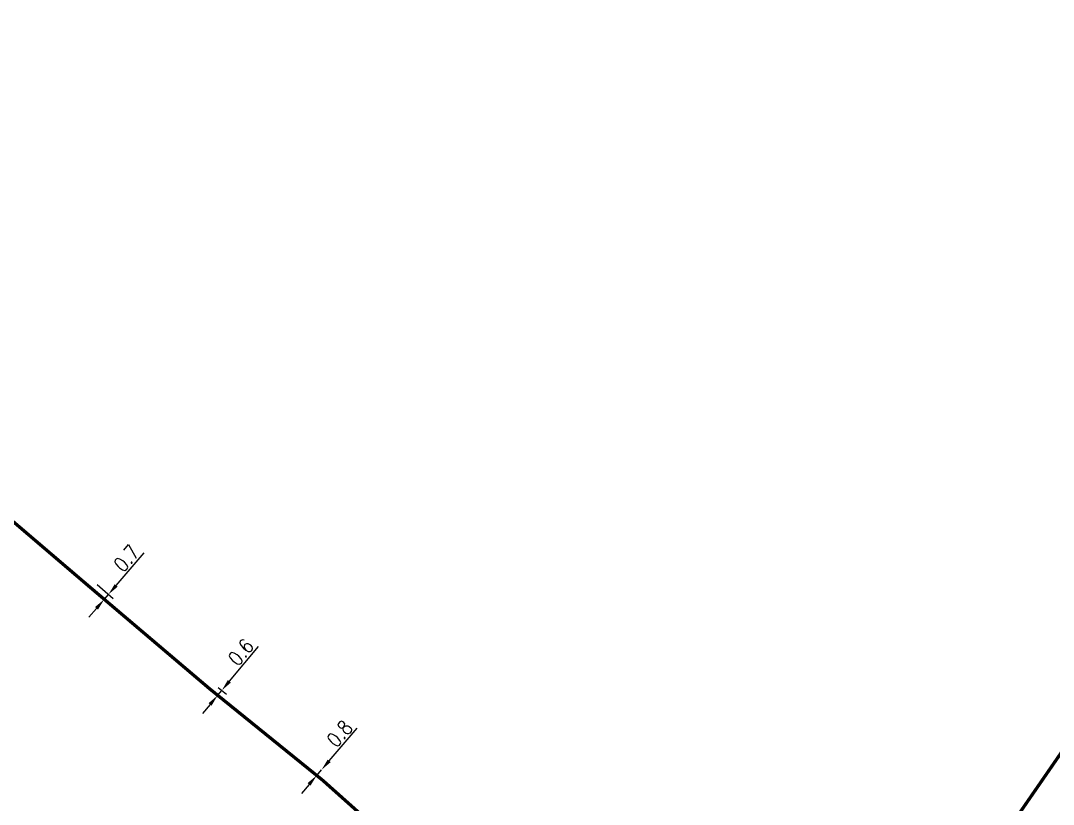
# Model space of a CAD drawing. Header units: millimetres. Extents: x 184998 to 186003, y 126995 to 128002.
# Drawn here: x 185670.2 to 185749, y 127438.1 to 127498 of the extents above; entities that cross this region are included whole.
import ezdxf

# ---------------------------------------------------------------- set-up
doc = ezdxf.new("R2010")
doc.units = ezdxf.units.MM
doc.header["$PDMODE"] = 34
doc.linetypes.add('L_25_AP', pattern=[2000, 1000, 1000])
doc.linetypes.add('L_25_PE', pattern=[2000, 1000, 1000])
doc.layers.get('DEFPOINTS').update_dxf_attribs({"linetype": 'CONTINUOUS'})
doc.layers.add('L_150', color=1, linetype='CONTINUOUS')
doc.styles.get("Standard").update_dxf_attribs({"font": 'romans.shx', "width": 0.85})
doc.dimstyles.get("Standard").update_dxf_attribs({"dimtxt": 1.5, "dimasz": 1.2, "dimexe": 0.625, "dimexo": 0.625, "dimgap": 0.25, "dimtad": 1, "dimdec": 1, "dimzin": 0, "dimdsep": 46, "dimtxsty": 'Standard', "dimcen": -0.5, "dimadec": 0, "dimazin": 0, "dimtfac": 1, "dimtdec": 1, "dimtmove": 0, "dimatfit": 3, "dimfxl": 0, "dimtolj": 1, "dimtzin": 0, "dimarcsym": 0})

# ---------------------------------------------------------------- blocks, each defined once
blk = doc.blocks.new('*D789')
at = {"layer": 'DEFPOINTS', "color": 0, "linetype": 'Continuous', "ltscale": 0.5, "transparency": 16777216}
for p in [(185675.63, 127455.211), (185675.305, 127454.831), (185676.858, 127454.157)]:
    blk.add_point(p, dxfattribs=at)
at = {"layer": 'L_150', "color": 0, "linetype": 'Continuous', "lineweight": -2, "ltscale": 0.5, "transparency": 16777216}
for p, q in [((185677.444, 127454.84), (185679.58, 127457.328)), ((185675.661, 127454.526), (185676.888, 127453.473)), ((185675.986, 127454.906), (185677.214, 127453.852)), ((185676.532, 127453.778), (185676.858, 127454.157)), ((185675.946, 127453.095), (185675.36, 127452.412))]:
    blk.add_line(p, q, dxfattribs=at)
at = {"layer": 'L_150', "color": 0, "linetype": 'Continuous', "ltscale": 0.5, "transparency": 16777216}
for points in [[(185677.33, 127454.938), (185677.558, 127454.743), (185676.858, 127454.157)], [(185675.832, 127453.193), (185676.06, 127452.997), (185676.532, 127453.778)]]:
    blk.add_solid(points, dxfattribs=at)
at = {"layer": 'L_150', "color": 0, "linetype": 'Continuous', "ltscale": 0.5, "transparency": 16777216, "insert": (185678.236, 127456.914), "char_height": 1.125, "attachment_point": 5, "rotation": 49.35789}
blk.add_mtext('\\A1;0.7', dxfattribs=at)
blk = doc.blocks.new('*D790')
at = {"layer": 'DEFPOINTS', "color": 0, "linetype": 'Continuous', "ltscale": 0.5, "transparency": 16777216}
for p in [(185684.878, 127447.363), (185684.555, 127446.976), (185685.513, 127446.833)]:
    blk.add_point(p, dxfattribs=at)
at = {"layer": 'L_150', "color": 0, "linetype": 'Continuous', "lineweight": -2, "ltscale": 0.5, "transparency": 16777216}
for p, q in [((185686.089, 127447.525), (185688.302, 127450.178)), ((185684.915, 127446.676), (185685.55, 127446.146)), ((185685.19, 127446.446), (185685.513, 127446.833)), ((185685.238, 127447.062), (185685.873, 127446.533)), ((185684.614, 127445.755), (185684.038, 127445.064))]:
    blk.add_line(p, q, dxfattribs=at)
at = {"layer": 'L_150', "color": 0, "linetype": 'Continuous', "ltscale": 0.5, "transparency": 16777216}
for points in [[(185685.974, 127447.621), (185686.205, 127447.429), (185685.513, 127446.833)], [(185684.499, 127445.851), (185684.729, 127445.659), (185685.19, 127446.446)]]:
    blk.add_solid(points, dxfattribs=at)
at = {"layer": 'L_150', "color": 0, "linetype": 'Continuous', "ltscale": 0.5, "transparency": 16777216, "insert": (185686.964, 127449.745), "char_height": 1.125, "attachment_point": 5, "rotation": 50.17976}
blk.add_mtext('\\A1;0.6', dxfattribs=at)
blk = doc.blocks.new('*D1285')
at = {"layer": 'DEFPOINTS', "color": 0, "linetype": 'Continuous', "ltscale": 0.5, "transparency": 16777216}
for p in [(185692.756, 127440.336), (185693.125, 127440.766), (185693.125, 127440.766)]:
    blk.add_point(p, dxfattribs=at)
at = {"layer": 'L_150', "color": 0, "linetype": 'Continuous', "lineweight": -2, "ltscale": 0.5, "transparency": 16777216}
for p, q in [((185693.711, 127441.449), (185695.846, 127443.937)), ((185692.756, 127440.336), (185693.125, 127440.766)), ((185692.17, 127439.653), (185691.584, 127438.97))]:
    blk.add_line(p, q, dxfattribs=at)
at = {"layer": 'L_150', "color": 0, "linetype": 'Continuous', "ltscale": 0.5, "transparency": 16777216}
for points in [[(185693.597, 127441.547), (185693.825, 127441.351), (185693.125, 127440.766)], [(185692.056, 127439.751), (185692.284, 127439.556), (185692.756, 127440.336)]]:
    blk.add_solid(points, dxfattribs=at)
at = {"layer": 'L_150', "color": 0, "linetype": 'Continuous', "ltscale": 0.5, "transparency": 16777216, "insert": (185694.502, 127443.523), "char_height": 1.125, "attachment_point": 5, "rotation": 49.37173}
blk.add_mtext('\\A1;0.8', dxfattribs=at)

msp = doc.modelspace()

# ---------------------------------------------------------------- linework, layer by layer
at = {"layer": 'L_150', "linetype": 'L_25_PE', "const_width": 0.25}
msp.add_lwpolyline([(185795.491, 127508.637), (185784.262, 127492.529), (185773.881, 127477.3), (185758.661, 127455.211), (185741.571, 127430.446), (185734.719, 127420.589), (185732.205, 127416.847), (185730.091, 127414.243), (185728.092, 127412.113), (185727.208, 127411.075)], dxfattribs=at)
at = {"layer": 'L_150', "linetype": 'L_25_AP', "ltscale": 0.5, "const_width": 0.25}
msp.add_lwpolyline([(185616.62, 127504.95), (185625.144, 127497.779), (185638.938, 127485.838), (185648.08, 127478.16), (185657.06, 127470.425), (185665.925, 127462.844), (185675.304, 127454.832), (185684.557, 127446.974), (185693.222, 127439.96), (185702.244, 127431.912), (185711.707, 127424.362), (185719.183, 127417.731), (185741.977, 127396.711), (185750.468, 127389.519)], dxfattribs=at)

# ---------------------------------------------------------------- dimensions: what is measured, and where the dimension line sits
at = {"layer": 'L_150', "linetype": 'Continuous', "ltscale": 0.5}
for base, p1, p2, angle, text, picture, middle in [((185676.858, 127454.157), (185675.305, 127454.831), (185675.63, 127455.211), 229.35789, '0.7', '*D789', (185678.805, 127456.426)), ((185685.513, 127446.833), (185684.555, 127446.976), (185684.878, 127447.363), 230.17976, '0.6', '*D790', (185687.54, 127449.265)), ((185693.125, 127440.766), (185692.756, 127440.336), (185693.125, 127440.766), 229.37173, '0.8', '*D1285', (185695.071, 127443.035))]:
    dim = msp.add_linear_dim(base=base, p1=p1, p2=p2, angle=angle, text=text, dimstyle='Standard', override={"dimscale": 0.75}, dxfattribs=at)
    dim.commit()
    dim.dimension.update_dxf_attribs({"geometry": picture, "text_midpoint": middle, "dimtype": 160})

doc.saveas('drawing.dxf')
